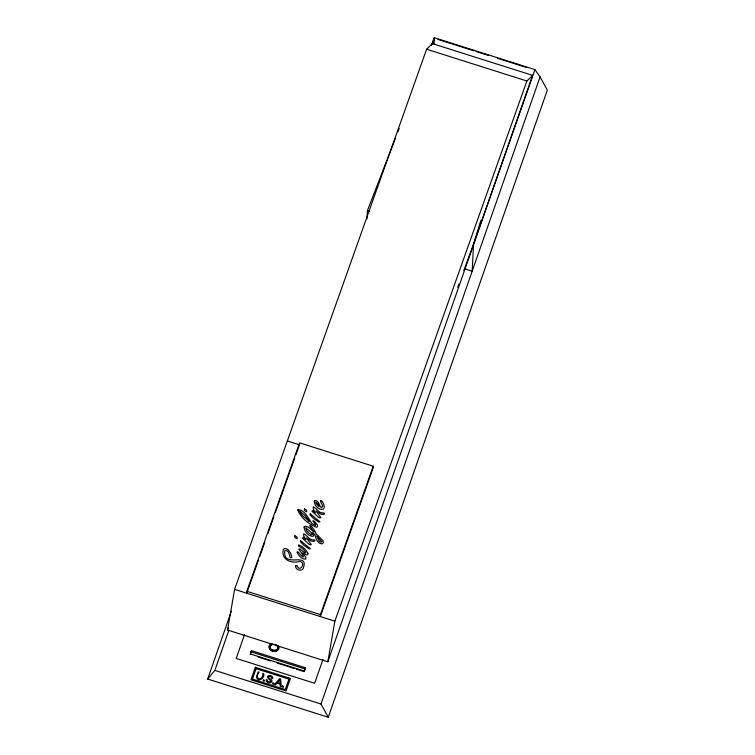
<?xml version="1.0" encoding="UTF-8"?>
<svg xmlns="http://www.w3.org/2000/svg" width="755" height="755" viewBox="0 0 755 755"><rect width="100%" height="100%" fill="white"/><g stroke="black" fill="none" stroke-linecap="round" stroke-linejoin="round"><path stroke-width="1.13" d="M366.996 218.799L367.421 210.588L395.403 138.391M433.983 44.111L434.408 37.75L534.917 69.602L540.07 76.887L547.328 90.1L328.246 717.25L207.672 679.038L231.37 611.21M296.29 669.128L304.142 671.62L305.331 667.731L251.481 650.668L250.339 653.953L304.18 671.016M373.234 466.203L320.479 614.617L320.318 616.552L373.083 468.138L373.234 466.203L299.603 442.864L246.847 591.278L246.687 593.222L258.503 559.993M434.219 39.949L434.408 37.75L431.435 45.404M227.538 630.038L234.588 589.381L426.613 49.217L432.351 43.592L532.634 75.377L327.821 661.814L227.538 630.038L228.312 627.811M327.821 661.814L334.871 621.167L526.886 81.002L532.634 75.377M269.101 647.016L269.29 645.846M270.073 647.11L270.233 646.148M277.868 647.696L277.311 649.404M277.717 648.658L277.755 646.846M278.652 648.951L278.84 647.781M250.292 654.547L251.481 650.668M304.142 671.62L305.331 667.731M480.746 220.583L473.545 244.224L463.796 270.734M207.672 679.038L214.854 670.402L228.84 630.34M244.601 634.417L236.211 658.426L314.646 683.284L323.027 659.275M328.246 717.25L320.988 704.038L540.07 76.887M534.917 69.602L473.545 244.224L472.186 271.215L464.363 268.733M259.682 556.671L264.797 542.269M267.95 533.408L273.857 516.798M275.433 512.362L294.724 458.096M295.903 454.774L299.442 444.799L287.353 440.967M457.709 287.306L458.927 283.993M397.942 131.823L399.216 128.548M269.29 645.987L269.799 644.921M270.224 646.28L271.262 644.789M278.151 649.885L278.661 648.819M269.79 645.053L271.602 643.6M270.63 645.534L273.027 644.109M276.679 650.017L277.321 649.272M278.151 649.753C275.915 652.905 270.205 651.612 269.261 647.95M270.583 644.279L271.602 643.732M276.689 649.885L273.914 650.716L271.187 649.375M277.368 650.517C274.952 652.169 271.338 651.386 269.724 648.97M272.074 644.477L273.017 644.241M275.877 650.319L271.979 649.961M437.947 39.42L473.913 50.821M476.16 51.529L488.532 55.445M497.517 58.295L526.745 67.563M426.613 49.217L526.886 81.002M367.421 210.588L369.488 211.24M246.847 591.278L320.479 614.617M234.588 589.381L334.871 621.167M251.141 651.886L304.982 668.949M258.144 657.039L270.488 660.946M277.217 663.079L294.044 668.411M214.854 670.402L320.988 704.038M275.037 644.289L275.971 644.704M275.028 644.43L275.962 644.836M276.774 645.298L277.368 646.157M270.573 648.639L271.177 649.508M278.227 645.695L278.689 646.856M277.378 646.025L277.746 646.978M270.205 647.828L270.573 648.781M278.699 646.724L278.84 647.922M270.082 646.969L270.196 647.96M269.11 646.884L269.252 648.083M307.936 553.33L307.644 554.661L306.587 554.944L302.576 552.896L305.917 557.416L305.756 559.125C301.83 559.568 298.3 555.274 296.941 552.037L297.895 551.707C305.36 560.587 304.699 556.982 298.791 549.178L299.575 548.743C310.871 558.351 304.463 548.611 298.395 546.073L298.518 544.893C302.585 546.044 306.002 549.64 307.936 553.33M321.724 541.439L321.224 542.298L319.346 541.269L316.666 536.022L321.724 541.439M304.076 527.075C304.133 531.426 308.729 536.758 313.259 536.295L313.721 535.238L312.551 532.652L314.863 534.483C315.75 538.202 317.308 543.694 321.989 543.902L323.376 542.864L323.036 540.731L315.93 533.709C314.307 527.528 304.388 519.515 313.92 531.992L308.701 527.283L305.445 526.197L304.076 527.075M295.771 565.939C295.328 568.364 297.819 570.242 300.065 570.214A4.256 3.935 5.1 0 0 303.048 568.864C310.069 550.461 282.502 569.298 284.767 550.923L285.258 550.357C288.721 550.065 289.571 555.085 290.137 557.69L291.808 557.634L290.939 553.651L288.08 549.659L286.324 548.668A2.416 2.237 5.1 0 0 283.144 550.074C281.417 560.446 291.968 563.73 300.113 561.361C306.596 563.551 298.905 572.743 297.31 565.759L296.177 565.419L295.771 565.939M297.829 509.974C300.584 517.751 309.144 524.357 316.694 527.32L317.6 526.603L317.449 525.084L314.476 521.346L312.834 520.846L315.647 524.565L315.533 525.489L311.957 523.489C308.465 518.6 304.709 509.899 298.074 509.616L297.829 509.974M271.791 677.735L271.753 678.349L272.687 678.575C273.329 676.206 269.922 674.772 268.157 675.895A1.916 1.812 2.9 0 0 267.421 677.226L270.922 681.378L268.742 681.963L267.364 681.048L267.166 679.726L266.241 679.519C265.316 682.501 270.63 684.389 271.866 681.595C272.933 678.905 267.572 678.943 268.686 676.631L270.46 676.499L271.791 677.735M256.521 676.744C257.011 683.011 264.977 678.669 263.806 673.639L262.853 673.337C263.221 682.01 253.359 679.245 259.107 672.148L258.153 671.846L256.521 676.744M322.715 505.822L321.507 507.804C319.233 506.652 319.223 499.81 314.712 500.565L314.184 501.15C314.099 505.312 319.167 511.022 323.546 509.012C327.009 504.312 316.043 494.336 322.715 505.822M434.408 37.75L432.124 44.441L434.408 37.75M255.322 667.278L250.943 679.793L286.06 690.919L290.439 678.405L255.322 667.278M256.058 668.675L252.415 679.104L285.324 689.523L288.967 679.104L256.058 668.675M263.486 680.01L263.155 680.963L264.156 681.274L264.495 680.331L263.486 680.01M272.97 683.011L272.64 683.964L273.64 684.285L273.971 683.332L272.97 683.011M282.445 686.021L282.115 686.965L283.116 687.286L283.446 686.342L282.445 686.021M279.86 679.519L277.538 682.426L279.973 683.199L279.86 679.519M277.01 683.067L275.509 684.87L274.499 684.549L279.624 678.651L280.643 678.971L281.219 686.682L280.133 686.342L280.011 684.021L277.01 683.067M304.463 508.842L304.444 510.512L306.681 511.881L306.615 510.059L304.463 508.842M294.884 535.786L294.865 537.447L297.102 538.815L297.036 536.994L294.884 535.786M324.452 513.759L323.149 514.457L320.847 514.164L315.92 510.956L320.866 517.628L319.78 517.958L318.157 516.948L311.938 511.258L312.844 510.437L315.514 512.843L313.316 508.936L313.278 506.756C316.892 508.304 319.082 513.985 323.999 512.928L324.452 513.759M314.882 540.703L313.58 541.401L311.268 541.099L306.351 537.9L311.296 544.572L310.201 544.902L308.578 543.893L302.368 538.192L303.265 537.381L305.935 539.787L303.736 535.88L303.699 533.691C307.313 535.238 309.512 540.92 314.429 539.863L314.882 540.703M316.043 502.169L316.213 503.651L319.12 506.869L317.978 503.727L316.043 502.169M306.03 527.99C305.662 530.831 309.116 533.379 311.409 534.776L312.23 534.531L311.419 532.7L306.03 527.99M299.848 511.22C300.698 515.533 306.407 518.44 309.427 521.535L305.077 515.533L299.848 511.22M310.239 513.825L310.012 514.806L313.363 518.289L318.903 522.13L319.931 521.762L310.239 513.825M300.66 540.769L300.443 541.741L303.784 545.223L309.333 549.064L310.352 548.696L300.66 540.769"/></g></svg>
